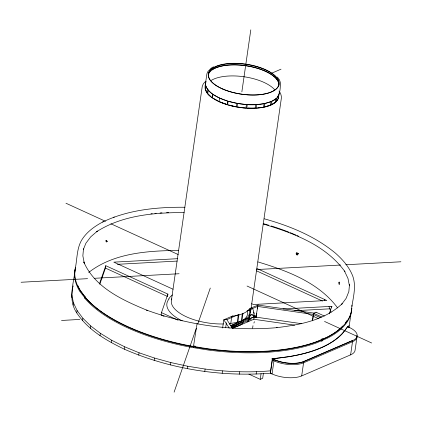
<?xml version="1.0" encoding="UTF-8"?>
<svg xmlns="http://www.w3.org/2000/svg" width="422" height="422" viewBox="0 0 422 422"><rect width="100%" height="100%" fill="white"/><g stroke="black" fill="none" stroke-linecap="round" stroke-linejoin="round"><path stroke-width="0.63" d="M205.836 81.868L205.999 81.457C204 86.684 208.726 91.463 212.683 94.196L212.166 97.772C207.213 94.792 203.393 89.005 205.741 83.245M278.483 95.741L278.414 98.22L278.931 94.649L277.112 97.398M105.906 241.131L106.94 241.606L106.914 240.925L106.281 241.769L106.486 242.038L106.866 241.743M271.694 358.89C298.391 355.83 330.611 351.13 347.185 327.361L342.231 333.855A139.751 59.28 8.2 0 1 289.265 356.653L272.359 358.779L270.28 373.201C220.722 377.062 170.008 369.123 124.4 349.216C106.349 340.57 88.024 329.983 76.751 312.902C67.594 299.488 73.792 283.188 75.311 268.598M71.555 297.473L72.568 287.667L73.275 285.9M83.498 248.711L82.854 255.853L84.316 263.222L83.778 261.962C94.908 287.757 122.86 300.258 147.294 310.37L146.692 310.138C188.212 325.235 233.049 331.434 277.085 327.646L276.389 327.709C299.541 324.887 324.634 320.351 342.184 303.708L341.329 304.737L346.114 298.38L348.846 291.576L349.49 284.428L349.442 285.821L347.981 278.446L344.436 270.961L344.953 271.668M249.792 316.294L249.887 315.218M250.067 314.743L249.924 316.315L248.431 319.232L231.071 326.712M278.773 95.789C278.383 103.754 268.835 106.228 262.405 107.489C250.8 109.287 238.836 108.09 227.595 104.825L228.112 101.248C242.518 105.168 258.702 106.919 272.77 100.879C278.947 98.526 280.187 91.716 280.313 85.851C280.809 83.593 280.208 81.267 279.047 79.315M279.111 94.19L279.29 92.212M348.809 326.639L348.92 325.404M73.075 305.132L73.417 302.748L71.898 295.089M76.751 312.902L77.094 310.518L73.417 302.748M82.533 320.662L82.876 318.278L77.094 310.518M90.324 328.295L90.667 325.911L82.876 318.278M99.792 284.228L105.447 268.097L105.79 265.712L167.903 294.108L167.645 295.896M100.009 335.669L100.352 333.29L90.667 325.911M111.424 342.68L111.767 340.301L100.352 333.29M124.4 349.216L124.743 346.831L111.767 340.301M138.722 355.16L139.065 352.781L124.743 346.831M154.172 360.435L154.521 358.051L139.065 352.781M167.903 294.108L161.468 312.623L161.125 315.007L164.079 316.358M171.485 299.863L202.228 86.526L203.13 84.205L204.717 82.058M205.651 82.327L206.922 73.755L207.803 71.677L210.989 68.322M205.746 82.464L205.213 89.169L205.72 85.83C209.565 94.539 219.25 98.31 227.732 101.148L227.221 104.719L219.034 101.66L212.387 97.941L212.904 94.364L219.551 98.089L227.838 101.185L237.117 103.401L246.754 104.587L256.096 104.661L264.499 103.617L271.399 101.523L276.452 98.337L275.935 101.908L278.251 98.632L278.763 95.055M205.804 85.977L205.292 89.554L207.476 93.51L207.988 89.933M208.22 90.239L207.703 93.816C215.257 101.575 226.071 104.73 236.378 106.924L236.89 103.348M170.509 364.951L170.852 362.567L154.521 358.051M219.034 101.66L219.551 98.089M187.463 368.638L187.806 366.254L170.852 362.567M193.302 347.628L197.037 323.758M237.57 103.459L237.058 107.035L245.899 108.122L246.416 104.545M241.864 91.832L250.8 29.857M204.781 371.434L205.124 369.05C226.825 371.803 248.806 372.763 270.623 370.817M247.287 104.593L246.77 108.169L255.162 108.232L255.679 104.656M222.621 327.963L223.802 319.786L232.923 315.856M256.608 104.598L256.091 108.169L263.544 107.246L264.061 103.67M225.649 327.81L226.377 322.772M222.178 373.296L222.521 370.917M229.157 324.18L230.792 323.368L231.805 316.336L238.024 315.197A40.021 16.98 8.2 0 0 247.218 311.236L249.977 308.514L257.984 305.069L314.511 313.198M264.921 103.485L264.404 107.061L270.481 105.22L270.998 101.644M230.449 325.752L237.148 322.867L238.325 314.707M238.973 314.443L237.781 322.709L230.655 325.779M271.684 101.349L271.167 104.925L275.503 102.288L276.014 98.711M242.355 313.588L241.252 321.216L248.384 318.146C247.382 320.013 250.283 320.298 251.185 319.18M243.003 313.282L241.922 320.815L248.621 317.93L249.297 317.027A40.021 16.98 8.2 0 0 250.114 315.002M239.385 374.203L239.728 371.819M247.983 321.764L248.242 319.976M248.621 317.93L248.431 319.232L256.439 315.793L255.975 317.133L257.984 305.069M249.977 308.514L248.964 315.545L250.642 314.939L252.778 314.886L253.859 315.925L253.88 316.785L254.086 314.495A44.015 18.668 8.2 0 0 253.606 312.08M250.457 312.618L281.2 99.286C281.727 96.823 281.084 94.275 279.818 92.144M232.844 328.284L253.812 319.254L254.155 316.869L256.444 315.767M252.63 328.147L252.978 325.731M256.623 314.506L256.803 313.245M257.441 308.846L257.62 307.585M256.128 374.129L256.47 371.745M248.896 374.15L260.242 379.341L261.065 373.644M263.418 373.222L262.69 378.286L260.242 379.341M270.433 373.074L272.063 373.945L270.418 373.196L272.48 358.89L274.126 359.644L272.063 373.945A21.274 9.026 8.2 0 0 301.688 375.912L350.613 354.849A21.274 9.026 8.2 0 0 355.129 349.864L357.017 336.751M297.463 253.195L297.204 254.967L297.716 254.688A1.066 0.754 70 0 0 297.768 253.696L297.294 253.063M301.688 375.912L303.75 361.607L352.676 340.549A21.274 9.026 8.2 0 0 349.142 327.351L347.512 326.48L349.158 327.229M312.454 320.746L313.361 314.437L257.52 306.409L246.949 310.956M312.56 320.794L313.636 313.293L316.083 312.238M324.465 300.691L324.634 299.499M329.207 313.857L331.85 306.314L283.025 309.015M348.952 327.757L351.057 313.14M351.231 311.948C352.18 300.184 356.864 288.126 352.876 276.447C349.448 267.263 342.901 259.81 335.68 253.358L334.783 252.62C314.374 235.919 289.434 225.807 264.235 218.791M350.613 354.849L352.676 340.549M296.344 253.158L297.204 254.967A1.081 0.839 63.1 0 1 296.36 254.461L296.175 253.443L296.619 252.963A1.081 0.839 63.1 0 1 297.299 253.031M270.76 370.811L270.27 371.856M254.382 321.691L253.907 323.067M174.101 392.143L196.283 328.332M197.791 323.996L210.283 288.062M331.56 307.147L331.85 306.314M99.481 283.705L105.79 265.712M83.377 249.497L85.888 243.251L90.677 236.879L97.44 231.061L96.427 231.836C122.232 215.183 154.194 212.588 184.145 212.551M72.22 290.051L72.695 288.87M253.474 315.281L253.606 314.96L253.875 316.289M347.185 327.361L347.512 326.48M168.705 298.903L170.251 296.845L172.434 294.962M247.761 321.859L248.347 321.084M248.21 319.327L248.991 318.283L249.924 318.694M193.476 346.436L193.883 346.124A1.35 1.219 13.6 0 1 195.433 346.378L195.734 346.8M77.801 285.488A139.086 59.001 8.2 0 0 80.56 290.848L85.197 297.072L84.643 297.906L85.624 299.209A139.751 59.28 8.2 0 0 190.554 347.185L207.872 349.98A139.751 59.28 8.2 0 0 316.495 342.875L327.261 338.244A139.751 59.28 8.2 0 0 351.426 311.315M88.704 272.443C113.792 252.878 147.747 250.789 178.395 250.425M321.659 339.826A139.086 59.001 8.2 0 1 86.315 298.576L85.682 297.726L84.827 298.154M211.153 68.185L213.521 66.76M184.931 207.26C156.958 207.007 128.098 209.766 102.588 222.056C94.401 226.429 86.647 232.016 81.699 240.034C76.83 248.352 77.215 258.206 75.485 267.406A139.751 59.28 8.2 0 0 80.011 290.257L85.793 298.016A139.751 59.28 8.2 0 0 190.728 345.993L208.041 348.788A139.751 59.28 8.2 0 0 316.669 341.683L327.43 337.051A139.751 59.28 8.2 0 0 351.837 308.271M240.999 321.369L243.52 319.855A37.363 15.851 8.2 0 0 247.535 311.578M253.859 318.03L255.975 317.101M272.048 73.038L281.015 69.176M102.588 222.056L103.691 221.587M113.318 217.441L114.325 217.008M296.36 254.461L298.132 253.817L296.36 254.461L298.132 253.817L297.732 253.374M229.225 328.047L223.802 319.786L226.83 319.618L238.588 314.554M238.135 322.598L241.126 321.29M248.326 319.38L254.155 316.869L282.803 320.989M231.81 327.525L249.444 319.929M352.692 340.427L303.766 361.49A21.274 9.026 8.2 0 1 274.142 359.528L272.496 358.774M296.133 253.685L297.067 253.348M296.233 254.213L297.974 253.58M237.148 322.867L238.251 322.529M230.792 323.368L233.049 323.067A40.021 16.98 8.2 0 0 248.22 316.537L249.639 314.643A40.021 16.98 8.2 0 0 250.51 309.405M231.499 326.865L232.443 326.707M61.522 320.467L79.832 319.428M331.006 306.388L331.845 306.34M294.741 310.74L330.189 308.798M177.514 258.691L113.824 262.146L173.062 289.234M117.421 264.314L177.171 261.076M21.1 282.255L87.576 278.668M94.159 278.314L179.065 273.741M256.666 269.558L340.586 265.032M345.829 264.752L400.9 261.782M283.167 321.042L301.777 323.716M253.812 319.254L294.63 325.125M187.806 366.254L205.124 369.05M263.112 223.966C293.221 232.986 325.805 245.034 344.843 271.52M257.942 261.914C287.203 270.755 318.752 282.455 337.595 307.886M251.327 314.648L255.626 316.168M85.117 298.096L79.842 291.449A139.751 59.28 8.2 0 1 75.638 267.39M296.27 252.889L298.027 253.617M315.983 312.19L324.381 316.031M313.636 313.293L321.88 317.059M313.467 314.485L320.53 317.713M65.974 203.24L105.521 221.318M110.902 223.781L178.248 254.571M247.06 286.032L318.578 318.726M324.539 321.453L371.661 342.996M251.649 303.708L253.427 304.515L326.807 300.49L256.94 268.498M106.001 240.704L107.035 241.178M105.996 240.841L107.03 241.315M105.959 240.983L106.998 241.458M105.447 268.097L167.56 296.492M272.306 360.082L273.952 360.836A21.274 9.026 8.2 0 0 303.582 362.799L352.502 341.741A21.274 9.026 8.2 0 0 356.87 335.548M161.468 312.623L178.021 320.187M256.597 270.877L322.492 301.055M256.033 316.954L256.639 317.228M84.817 296.682L85.197 297.072M85.682 297.726L85.022 296.982M277.391 77.078L278.921 79.13M278.995 91.02L279.649 91.896M226.83 319.618L232.538 328.316M252.425 308.334L253.342 310.265L254.086 313.551M331.054 312.322L328.965 306.488M246.116 94.734A35.527 15.071 8.2 0 1 211.923 68.96A35.527 15.071 8.2 0 1 272.654 74.05A35.527 15.071 8.2 0 1 246.749 94.786M243.505 321.559A35.902 15.229 8.2 0 1 242.202 322.735M236.636 325.678A35.902 15.229 8.2 0 1 232.306 326.939M210.678 80.755A35.902 15.229 8.2 0 1 243.679 76.709A35.902 15.229 8.2 0 1 274.638 89.691M208.774 73.212A35.902 15.229 8.2 0 1 210.05 71.513M211.855 69.962A35.902 15.229 8.2 0 1 246.506 65.806A35.902 15.229 8.2 0 1 277.396 80.101M277.718 80.602A35.902 15.229 8.2 0 1 278.662 82.596M208.943 73.185A35.738 15.16 8.2 0 1 245.942 65.732A35.738 15.16 8.2 0 1 278.773 83.514M278.9 84.484A35.738 15.16 8.2 0 1 278.847 85.761M241.463 321.981A34.572 14.665 8.2 0 1 231.483 326.396M242.872 323.51A37.231 15.793 8.2 0 1 231.9 327.741M277.697 99.054A36.809 15.614 8.2 0 1 277.185 99.961M276.879 100.399A36.809 15.614 8.2 0 1 276.162 101.259M274.838 102.467A36.809 15.614 8.2 0 1 271.721 104.408M270.629 104.914A36.809 15.614 8.2 0 1 264.135 106.93M260.337 107.589A36.809 15.614 8.2 0 1 258.612 107.795M255.03 108.069A36.809 15.614 8.2 0 1 248.094 108.079M244.19 107.821A36.809 15.614 8.2 0 1 238.303 107.082M233.777 106.233A36.809 15.614 8.2 0 1 229.383 105.157M226.952 104.45A36.809 15.614 8.2 0 1 221.244 102.398M220.178 101.945A36.809 15.614 8.2 0 1 219.139 101.475M217.636 100.752A36.809 15.614 8.2 0 1 214.402 98.97M210.156 95.894A36.809 15.614 8.2 0 1 208.141 93.884M206.78 92.043A36.809 15.614 8.2 0 1 205.799 89.997M249.819 315.619A39.89 16.922 8.2 0 1 249.154 317.122M249.418 309.574A40.021 16.98 8.2 0 1 249.866 310.687M351.748 308.218A139.751 59.28 8.2 0 1 351.6 310.08M182.251 320.868A44.015 18.668 8.2 0 1 169.043 298.998M351.922 305.153A139.751 59.28 8.2 0 1 351.932 306.404M150.939 213.812A137.092 58.157 8.2 0 1 152.247 213.659M154.89 213.384A137.092 58.157 8.2 0 1 156.161 213.263M160.028 212.936A137.092 58.157 8.2 0 1 161.985 212.799M166.6 212.524A137.092 58.157 8.2 0 1 168.6 212.435M263.929 223.818A137.092 58.157 8.2 0 1 268.809 225.237M271.24 225.981A137.092 58.157 8.2 0 1 288.796 232.126M289.993 232.601A137.092 58.157 8.2 0 1 295.859 235.033M297.004 235.534A137.092 58.157 8.2 0 1 298.707 236.288M223.565 323.959A40.021 16.98 8.2 0 1 171.812 298.834M347.037 320.52A139.086 59.001 8.2 0 1 345.254 323.083M342.711 326.053A139.086 59.001 8.2 0 1 322.841 339.309M249.771 316.574A40.021 16.98 8.2 0 1 249.581 318.7M303.75 361.607A21.274 9.026 8.2 0 1 274.126 359.644M222.969 89.1A35.738 15.16 8.2 0 0 278.953 84.838A35.738 15.16 8.2 0 0 229.167 63.485A35.738 15.16 8.2 0 0 222.969 89.1M322.223 340.823A1.329 0.686 -65.4 0 0 322.519 338.755A1.329 0.686 -65.4 0 0 321.147 340.317A1.329 0.686 -65.4 0 0 322.223 340.823M338.908 282.492A1.208 0.427 88 0 0 339.241 284.433A1.208 0.427 88 0 0 339.647 282.793A1.208 0.427 88 0 0 338.908 282.492"/></g></svg>
